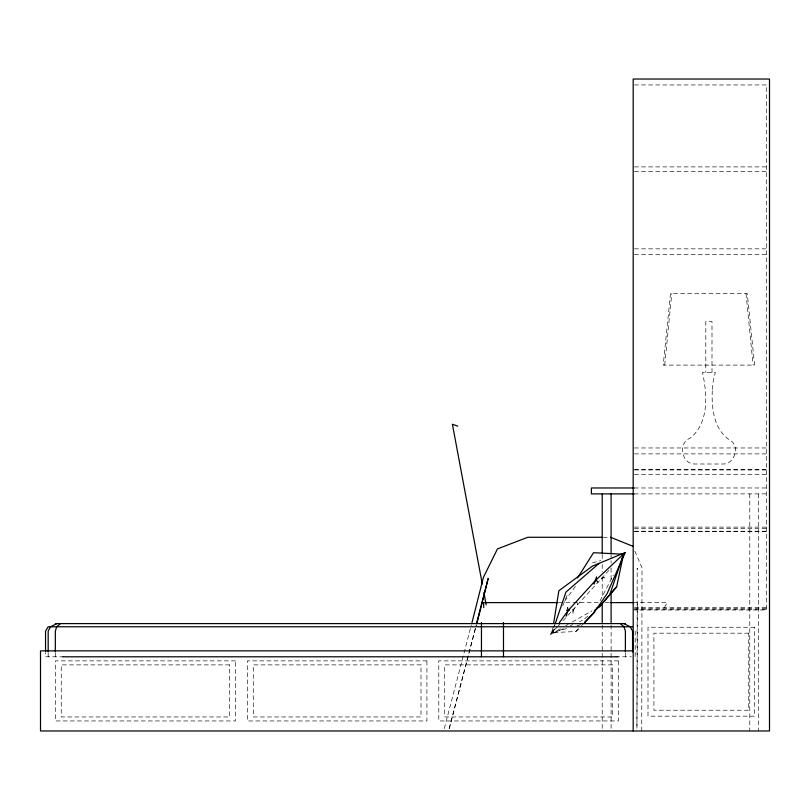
<?xml version="1.0" encoding="UTF-8"?>
<svg xmlns="http://www.w3.org/2000/svg" width="810" height="810" viewBox="0 0 810 810"><rect width="100%" height="100%" fill="white"/><g stroke="black" fill="none" stroke-linecap="round" stroke-linejoin="round"><path stroke-width="0.61" stroke-dasharray="4.05 3.04" d="M637.49 603.673L636.933 728.453L637.207 568.205L637.278 569.329M641.733 730.974L642.016 567.759L634.676 550.749M572.984 613.241L573.034 609.707L571.02 610.548M664.706 365.108L671.774 293.605M578.32 629.026L575.9 631.527L552.157 632.63L553.433 624.702M444.295 728.534L471.369 624.945M449.125 728.544L476.179 625.026M449.347 728.534L476.452 624.814M566.453 628.661L552.157 632.63L555.002 624.277M563.375 628.722L550.638 634.301L554.556 625.026M562.717 605.728L568.195 592.778M572.893 611.742L574.563 608.037M600.038 600.767L613.423 574.989M664.392 607.561L667.248 602.62L634.301 602.62M552.157 632.63L556.46 626.677M564.651 601.152L575.667 586.035M560.429 628.742L550.638 634.301L556.743 626.525M550.638 634.301L557.27 627.011M558.1 626.1L559.761 624.277M562.94 620.784L567.233 616.086M567.921 615.327L611.094 567.921M575.9 631.527L578.441 628.894M581.529 625.695L583.139 624.034M587.928 616.106L583.048 620.096L579.575 621.614M565.876 625.664L568.053 624.429M572.407 621.958L591.999 610.851M601.141 578.856L604.078 577.51M570.321 625.674L572.629 624.662M592.566 562.859L600.899 560.54M577.044 625.725L580.76 624.692M634.443 84.949L766.533 84.949L766.533 610.001L634.443 610.001M634.443 166.9L766.533 166.9M634.443 171.568L766.533 171.568M634.443 248.852L766.533 248.852M634.443 254.391L766.533 254.391M634.443 447.97L768.234 447.97M634.443 453.894L766.533 453.894M634.443 469.729L766.533 469.759M634.443 469.911L766.533 469.911M634.443 474.538L766.533 474.538M634.341 487.974L768.234 487.974M634.341 493.897L769.5 493.897M634.443 527.128L766.533 527.128M634.443 528.312L766.533 528.312M634.443 531.238L766.533 531.238M634.443 531.623L766.533 531.623M603.106 537.283L610.629 537.283M558.768 602.62L598.944 602.62M605.232 602.62L609.687 602.62M634.443 607.591L766.533 607.591M634.443 608.583L766.533 608.654M634.443 609.333L766.533 609.302M63.899 656.799L45.542 656.799L45.542 653.133M615.6 656.799L631.365 656.799M602.66 577.186L605.06 578.016M576.983 602.356L577.732 604.554M746.03 293.605L753.108 365.108M758.676 493.897L758.676 730.974M749.787 493.897L749.787 730.974M712 372.458L712 321.61L705.804 321.61L705.804 372.458M635.182 631.111L635.182 656.799M625.391 653.133L625.391 656.799M611.104 554.435L611.094 559.477M611.094 560.733L611.104 563.264M611.104 568.306L611.094 579.656M611.094 625.047L611.104 730.974M602.215 554.435L602.235 559.477M602.215 564.519L602.235 572.083M602.215 577.135L602.235 597.304M602.235 625.047L602.215 728.453M55.333 653.133L55.333 656.799M48.175 653.133L48.175 656.799M712.284 390.734C711.433 409.445 714.055 431.133 731.845 441.46C739.459 447.889 733.9 463.958 723.755 463.998L694.048 463.998C681.402 463.401 677.889 442.665 690.211 438.129C709.287 422.739 707.312 394.024 702.442 372.458L715.372 372.458L713.286 380.649L712.284 390.734M670.528 293.605L663.218 365.108L754.586 365.108L747.276 293.605L670.528 293.605M754.687 627.254L648 627.254L648 716.162L754.687 716.162L754.687 627.254M748.754 633.187L653.923 633.187L653.923 710.228L748.754 710.228L748.754 633.187M235.497 660.879L55.313 660.879L55.313 720.961L235.497 720.961L235.497 660.879M426.931 660.879L247.344 660.879L247.344 720.961L426.931 720.961L426.931 660.879M618.364 660.879L438.787 660.879L438.787 720.961L618.364 720.961L618.364 660.879M229.564 664.888L61.246 664.888L61.246 716.961L229.564 716.961L229.564 664.888M420.998 664.888L253.277 664.888L253.277 716.961L420.998 716.961L420.998 664.888M612.441 664.888L444.71 664.888L444.71 716.961L612.441 716.961L612.441 664.888"/><path stroke-width="1.21" d="M553.736 622.769L558.87 590.733L592.485 566.099L625.067 552.582L607.085 593.71L593.639 613.089L584.891 622.202M594.074 584.091L596.595 576.852M594.742 610.517L599.613 606.528L616.653 586.794L623.548 554.253L593.517 552.693L577.52 578.006M484.238 594.449L477.09 622.374M484.653 592.788L488.177 578.462L476.817 622.586M472.007 622.505L483.438 577.317L497.482 548.876L527.796 537.283L601.85 537.283M566.139 616.207L567.931 610.78L596.038 579.93L625.067 552.582L621.574 559.305M555.407 623.082L565.987 592.039L599.056 563.375M609.717 594.844L623.548 554.253M595.38 609.727L593.639 613.089L584.344 622.748M559.325 622.698L567.931 610.78L569.582 610.062M616.653 586.794L599.613 606.528L596.352 608.381M60.406 623.599L56.69 626.778L55.333 631.111L55.333 651.908M56.943 623.599L50.524 626.778L48.175 631.111L48.175 651.908M634.341 487.974L591.401 487.974L591.401 493.897L634.341 493.897M557.867 602.62L483.438 602.62L483.793 607.561M610.872 602.62L633.714 602.62M55.333 623.599L625.391 623.599M632.559 626.778L48.175 626.778L45.542 631.111L45.542 651.908M633.187 650.865L40.5 650.865L40.5 730.974L769.5 730.974L769.5 79.026L633.187 79.026L633.187 730.974M62.674 656.799L618.05 656.799M457.772 426.141L452.395 424.248L482.284 583.98M610.629 537.283L632.721 546.203M566.554 610.213L567.931 610.78L567.597 607.53M623.781 623.599L630.21 626.778L632.559 631.111L632.559 651.908M620.328 623.599L624.034 626.778L625.391 631.111L625.391 651.908M596.038 579.93L597.962 582.339M483.894 592.576L486.202 604.918M611.094 493.897L611.094 553.169M611.104 592.262L611.094 622.525M602.215 493.897L602.215 553.169M602.215 603.612L602.215 622.525M503.476 622.444L503.476 656.799M481.454 622.444L481.454 656.799"/></g></svg>
